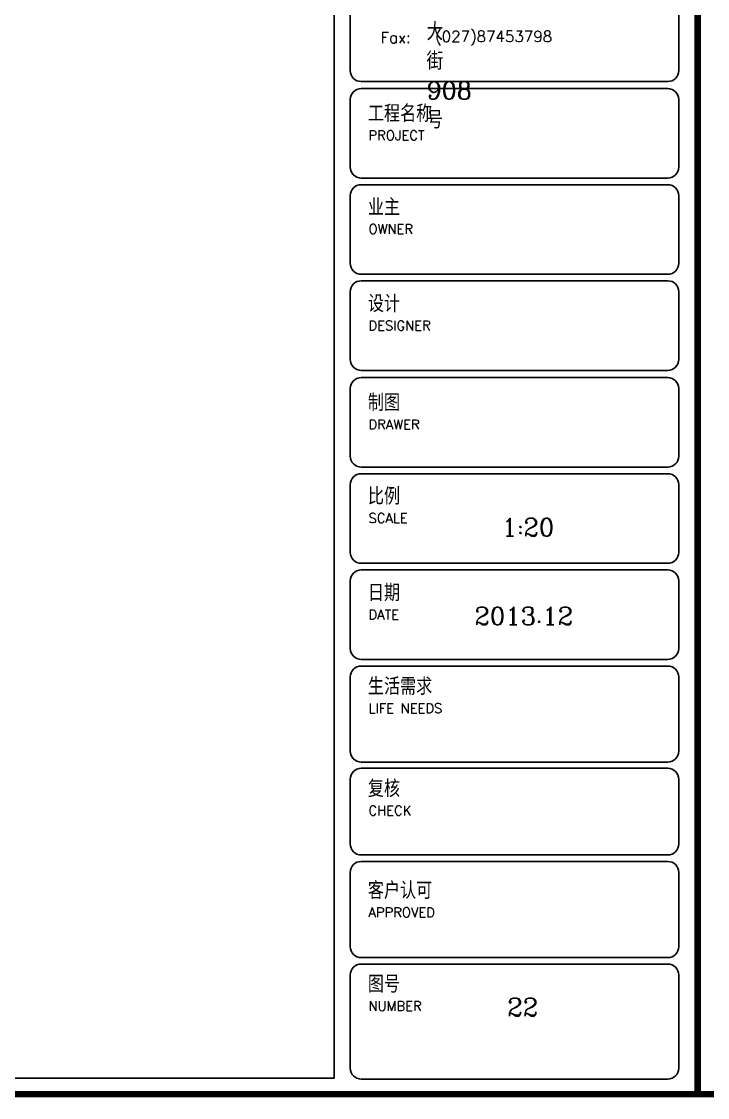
# Model space of a CAD drawing. Header units: millimetres. Extents: x 512961 to 1001058, y -961995 to -458543.
# Drawn here: x 897952 to 900049, y -886619 to -883330 of the extents above; entities that cross this region are included whole.
import ezdxf

# ---------------------------------------------------------------- set-up
doc = ezdxf.new("R2010")
doc.units = ezdxf.units.MM
doc.header["$MEASUREMENT"] = 0
doc.layers.get('0').update_dxf_attribs({"linetype": 'CONTINUOUS'})
doc.styles.add('HZXY', font='complex.shx', dxfattribs={"bigfont": 'HZXY.shx'})
doc.styles.add('ROMAND', font='romand')
doc.styles.get("Standard").update_dxf_attribs({"font": 'complex.shx', "bigfont": 'hzxy.shx'})

msp = doc.modelspace()

# ---------------------------------------------------------------- linework, layer by layer
at = {"color": 4}
for p, q in [((898957.2, -881998.7), (898957.2, -883480.5)), ((899961.1, -883480.5), (899961.1, -881998.7)), ((899927.7, -883513.9), (898990.6, -883513.9)), ((898990.6, -883535.3), (899927.7, -883535.3)), ((898957.2, -883568.7), (898957.2, -883775.7)), ((899961.1, -883775.7), (899961.1, -883568.7)), ((898990.6, -883809), (899927.7, -883809)), ((898990.6, -883829.1), (899927.7, -883829.1)), ((898957.2, -883862.5), (898957.2, -884069.4)), ((899961.1, -884069.4), (899961.1, -883862.5)), ((898990.6, -884102.8), (899927.7, -884102.8)), ((898990.6, -884122.9), (899927.7, -884122.9)), ((898957.2, -884156.2), (898957.2, -884363.2)), ((899961.1, -884363.2), (899961.1, -884156.2)), ((898990.6, -884396.6), (899927.7, -884396.6)), ((898990.6, -884418.6), (899927.7, -884418.6)), ((898957.2, -884452), (898957.2, -884659)), ((899961.1, -884659), (899961.1, -884452)), ((898990.6, -884692.4), (899927.7, -884692.4)), ((898990.6, -884712.4), (899927.7, -884712.4)), ((898957.2, -884745.8), (898957.2, -884952.8)), ((899961.1, -884952.8), (899961.1, -884745.8)), ((898990.6, -884986.2), (899927.7, -884986.2)), ((898990.6, -885006.2), (899927.7, -885006.2)), ((898957.2, -885039.6), (898957.2, -885246.6)), ((899961.1, -885246.6), (899961.1, -885039.6)), ((898990.6, -885280), (899927.7, -885280)), ((898990.6, -885300), (899927.7, -885300)), ((898957.2, -885333.4), (898957.2, -885560.4)), ((899961.1, -885560.4), (899961.1, -885333.4)), ((898990.6, -885593.8), (899927.7, -885593.8)), ((898990.6, -885612.7), (899927.7, -885612.7)), ((898957.2, -885646), (898957.2, -885843.9)), ((899961.1, -885843.9), (899961.1, -885646)), ((898990.6, -885877.3), (899927.7, -885877.3)), ((898990.6, -885897.4), (899927.7, -885897.4)), ((898957.2, -885930.7), (898957.2, -886157.8)), ((899961.1, -886157.8), (899961.1, -885930.7)), ((898990.6, -886191.2), (899927.7, -886191.2)), ((898990.6, -886210.7), (899927.7, -886210.7)), ((898957.2, -886244.1), (898957.2, -886529.2)), ((899961.1, -886529.2), (899961.1, -886244.1)), ((898990.6, -886562.6), (899927.7, -886562.6))]:
    msp.add_line(p, q, dxfattribs=at)
at = {"const_width": 19.9}
for points in [[(892817.2, -886608.6), (900019.2, -886608.6), (900019.2, -881381.7), (892817.2, -881381.7)], [(900019.2, -886608.6), (907221.1, -886608.6), (907221.1, -881381.7), (900019.2, -881381.7)]]:
    msp.add_lwpolyline(points, close=True, dxfattribs=at)
at = {"color": 4}
msp.add_lwpolyline([(892867.3, -881435), (892867.3, -886559.6), (898907.5, -886559.6), (898907.5, -881435)], close=True, dxfattribs=at)
for centre, start, end in [((898990.6, -883480.5), 180, 270), ((899927.7, -883480.5), 270, 0), ((898990.6, -883568.7), 90, 180), ((899927.7, -883568.7), 0, 90), ((898990.6, -883775.7), 180, 270), ((899927.7, -883775.7), 270, 0), ((898990.6, -883862.5), 90, 180), ((899927.7, -883862.5), 0, 90), ((898990.6, -884069.4), 180, 270), ((899927.7, -884069.4), 270, 0), ((898990.6, -884156.2), 90, 180), ((899927.7, -884156.2), 0, 90), ((898990.6, -884363.2), 180, 270), ((899927.7, -884363.2), 270, 0), ((898990.6, -884452), 90, 180), ((899927.7, -884452), 0, 90), ((898990.6, -884659), 180, 270), ((899927.7, -884659), 270, 0), ((898990.6, -884745.8), 90, 180), ((899927.7, -884745.8), 0, 90), ((898990.6, -884952.8), 180, 270), ((899927.7, -884952.8), 270, 0), ((898990.6, -885039.6), 90, 180), ((899927.7, -885039.6), 0, 90), ((898990.6, -885246.6), 180, 270), ((899927.7, -885246.6), 270, 0), ((898990.6, -885333.4), 90, 180), ((899927.7, -885333.4), 0, 90), ((898990.6, -885560.4), 180, 270), ((899927.7, -885560.4), 270, 0), ((898990.6, -885646), 90, 180), ((899927.7, -885646), 0, 90), ((898990.6, -885843.9), 180, 270), ((899927.7, -885843.9), 270, 0), ((898990.6, -885930.7), 90, 180), ((899927.7, -885930.7), 0, 90), ((898990.6, -886157.8), 180, 270), ((899927.7, -886157.8), 270, 0), ((898990.6, -886244.1), 90, 180), ((899927.7, -886244.1), 0, 90), ((898990.6, -886529.2), 180, 270), ((899927.7, -886529.2), 270, 0)]:
    msp.add_arc(centre, 33.4, start, end, dxfattribs=at)

# ---------------------------------------------------------------- texts
for s, height, style, p in [(' (027)87453798', 33.666, 'HZXY', (899193.4, -883392.9, -494.7)), ('工程名称', 51.77, 'HZXY', (899011, -883637.6)), ('PROJECT', 29.38, 'ROMAND', (899013, -883693.2)), ('业主', 51.77, 'HZXY', (899011, -883923.8)), ('OWNER', 29.38, 'ROMAND', (899013, -883979.4)), ('设计', 51.77, 'HZXY', (899011, -884218.7)), ('DESIGNER', 29.38, 'ROMAND', (899013, -884274.3)), ('制图', 51.77, 'HZXY', (899011, -884521)), ('DRAWER', 29.38, 'ROMAND', (899013, -884576.6)), ('比例', 51.77, 'HZXY', (899011, -884807.1)), ('SCALE', 29.38, 'ROMAND', (899013, -884862.7)), ('日期', 51.77, 'HZXY', (899011, -885102)), ('DATE', 29.38, 'ROMAND', (899013, -885157.6)), ('复核', 51.77, 'HZXY', (899011, -885700.8)), ('CHECK', 29.38, 'ROMAND', (899013, -885756.4)), ('客户认可', 51.77, 'HZXY', (899011, -886012)), ('APPROVED', 29.38, 'ROMAND', (899013, -886067.6)), ('图号', 51.77, 'HZXY', (899011, -886298.2)), ('NUMBER', 29.38, 'ROMAND', (899013, -886353.8))]:
    msp.add_text(s, height=height, dxfattribs=dict(style=style)).set_placement(p)
for s, p in [('1:20', (899420.5, -884903.7)), ('2013.12', (899336.6, -885174.7)), ('22', (899437.1, -886370))]:
    msp.add_text(s, height=55).set_placement(p)
at = {"color": 2}
for s, height, style, p in [('生活需求', 51.77, 'HZXY', (899011, -885388.2)), ('LIFE NEEDS', 29.38, 'ROMAND', (899013, -885443.8))]:
    msp.add_text(s, height=height, dxfattribs=dict(at, style=style)).set_placement(p)
at = {"attachment_point": 1, "style": 'HZXY'}
for s, insert, char_height, width in [('武汉市洪山区雄楚大街908号', (899190.2, -882616, -577.1), 53.865, 0.285), ('Fax:', (899049.7, -883362.6, -577.1), 33.67, 0.337)]:
    msp.add_mtext(s, dxfattribs=dict(at, insert=insert, char_height=char_height, width=width))

doc.saveas('drawing.dxf')
